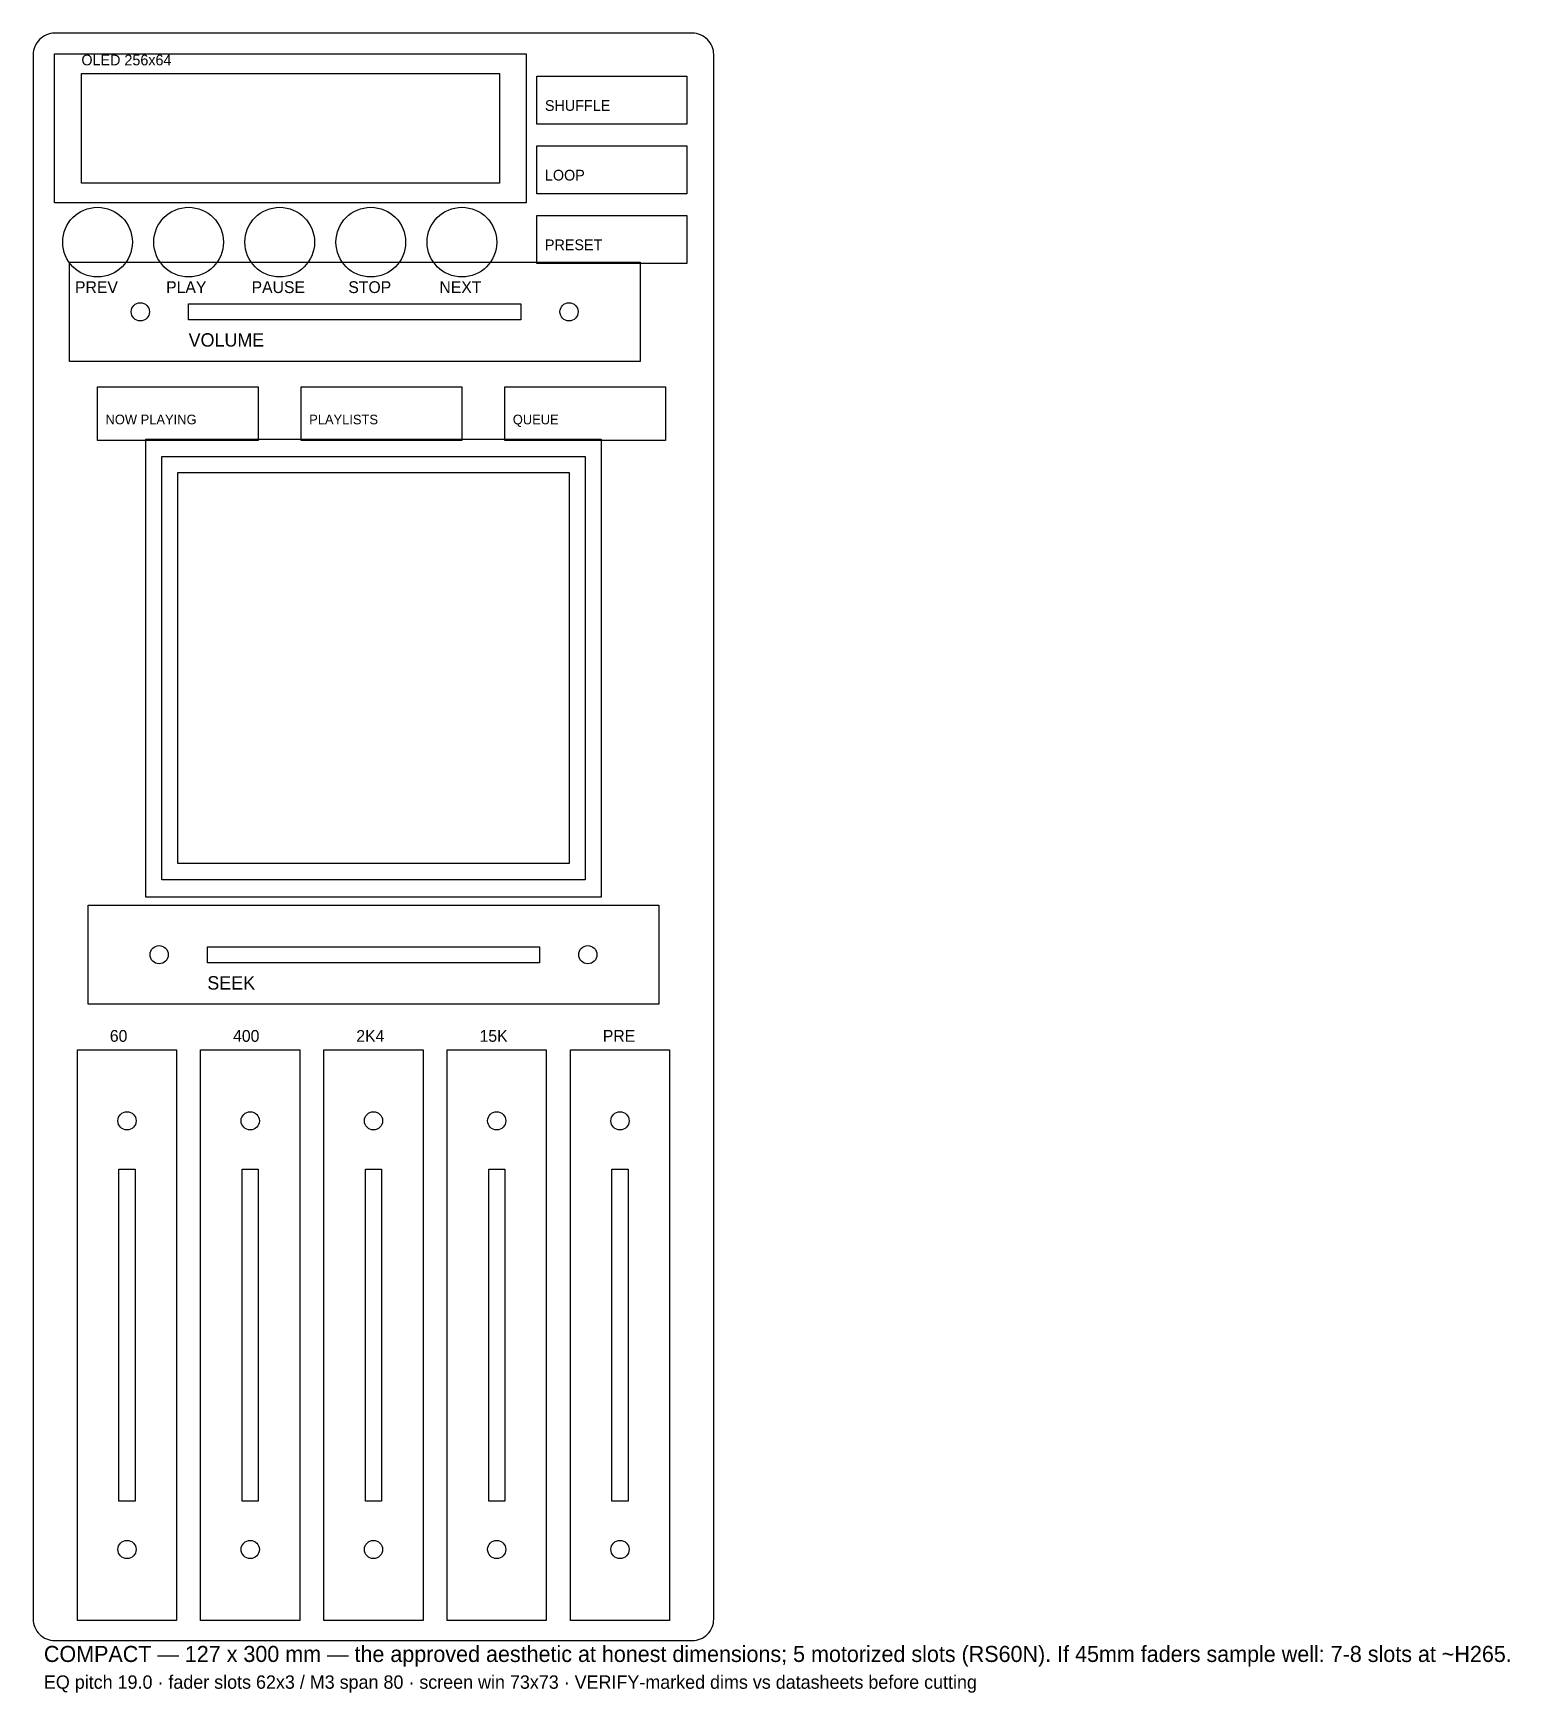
# Model space of a CAD drawing. Header units: millimetres. Extents: x 0 to 276, y -10 to 300.
import ezdxf

# ---------------------------------------------------------------- set-up
doc = ezdxf.new("R2010")
doc.units = ezdxf.units.MM
for name, color, linetype in [('CUTOUTS', 1, 'Continuous'), ('DIM', 9, 'Continuous'), ('ENGRAVE', 4, 'Continuous'), ('HOLES', 2, 'Continuous'), ('OUTLINE', 7, 'Continuous'), ('REF', 8, 'Continuous')]:
    doc.layers.add(name, color=color, linetype=linetype)

msp = doc.modelspace()

# ---------------------------------------------------------------- linework, layer by layer
at = {"layer": 'CUTOUTS'}
for points in [[(9, 292.5), (87, 292.5), (87, 272), (9, 272)], [(94, 292), (122, 292), (122, 283), (94, 283)], [(94, 279), (122, 279), (122, 270), (94, 270)], [(94, 266), (122, 266), (122, 257), (94, 257)], [(29, 249.5), (91, 249.5), (91, 246.5), (29, 246.5)], [(12, 234), (42, 234), (42, 224), (12, 224)], [(50, 234), (80, 234), (80, 224), (50, 224)], [(88, 234), (118, 234), (118, 224), (88, 224)], [(27, 218), (100, 218), (100, 145), (27, 145)], [(32.5, 129.5), (94.5, 129.5), (94.5, 126.5), (32.5, 126.5)], [(16, 88), (19, 88), (19, 26), (16, 26)], [(39, 88), (42, 88), (42, 26), (39, 26)], [(62, 88), (65, 88), (65, 26), (62, 26)], [(85, 88), (88, 88), (88, 26), (85, 26)], [(108, 88), (111, 88), (111, 26), (108, 26)]]:
    msp.add_lwpolyline(points, close=True, dxfattribs=at)
for centre in [(12, 261), (29, 261), (46, 261), (63, 261), (80, 261)]:
    msp.add_circle(centre, 6.5, dxfattribs=at)
at = {"layer": 'ENGRAVE'}
msp.add_lwpolyline([(24, 221), (103, 221), (103, 142), (24, 142)], close=True, dxfattribs=at)
at = {"layer": 'HOLES'}
for centre in [(20, 248), (100, 248), (23.5, 128), (103.5, 128), (17.5, 97), (40.5, 97), (63.5, 97), (86.5, 97), (109.5, 97), (17.5, 17), (40.5, 17), (63.5, 17), (86.5, 17), (109.5, 17)]:
    msp.add_circle(centre, 1.7, dxfattribs=at)
at = {"layer": 'OUTLINE'}
msp.add_lwpolyline([(4, 0), (123, 0, 0.414214), (127, 4), (127, 296, 0.414214), (123, 300), (4, 300, 0.414214), (0, 296), (0, 4, 0.414214)], format="xyb", close=True, dxfattribs=at)
at = {"layer": 'REF'}
for points in [[(4, 296.15), (92, 296.15), (92, 268.35), (4, 268.35)], [(6.75, 257.25), (113.25, 257.25), (113.25, 238.75), (6.75, 238.75)], [(21, 224.25), (106, 224.25), (106, 138.75), (21, 138.75)], [(10.25, 137.25), (116.75, 137.25), (116.75, 118.75), (10.25, 118.75)], [(8.25, 110.25), (26.75, 110.25), (26.75, 3.75), (8.25, 3.75)], [(31.25, 110.25), (49.75, 110.25), (49.75, 3.75), (31.25, 3.75)], [(54.25, 110.25), (72.75, 110.25), (72.75, 3.75), (54.25, 3.75)], [(77.25, 110.25), (95.75, 110.25), (95.75, 3.75), (77.25, 3.75)], [(100.25, 110.25), (118.75, 110.25), (118.75, 3.75), (100.25, 3.75)]]:
    msp.add_lwpolyline(points, close=True, dxfattribs=at)

# ---------------------------------------------------------------- texts
at = {"layer": 'DIM'}
for s, height, p in [('COMPACT — 127 x 300 mm — the approved aesthetic at honest dimensions; 5 motorized slots (RS60N). If 45mm faders sample well: 7-8 slots at ~H265.', 3, (2, -4)), ('EQ pitch 19.0 · fader slots 62x3 / M3 span 80 · screen win 73x73 · VERIFY-marked dims vs datasheets before cutting', 2.5, (2, -9))]:
    msp.add_text(s, height=height, dxfattribs=at).set_placement(p)
at = {"layer": 'ENGRAVE'}
for s, height, p in [('OLED 256x64', 2, (9, 294)), ('SHUFFLE', 2, (95.5, 285.5)), ('LOOP', 2, (95.5, 272.5)), ('PRESET', 2, (95.5, 259.5)), ('PREV', 2.2, (7.8, 251.5)), ('PLAY', 2.2, (24.8, 251.5)), ('PAUSE', 2.2, (40.75, 251.5)), ('STOP', 2.2, (58.8, 251.5)), ('NEXT', 2.2, (75.8, 251.5)), ('VOLUME', 2.5, (29, 241.5)), ('NOW PLAYING', 1.8, (13.5, 227)), ('PLAYLISTS', 1.8, (51.5, 227)), ('QUEUE', 1.8, (89.5, 227)), ('SEEK', 2.5, (32.5, 121.5)), ('60', 2.2, (14.3, 111.75)), ('400', 2.2, (37.3, 111.75)), ('2K4', 2.2, (60.3, 111.75)), ('15K', 2.2, (83.3, 111.75)), ('PRE', 2.2, (106.3, 111.75))]:
    msp.add_text(s, height=height, dxfattribs=at).set_placement(p)

doc.saveas('drawing.dxf')
